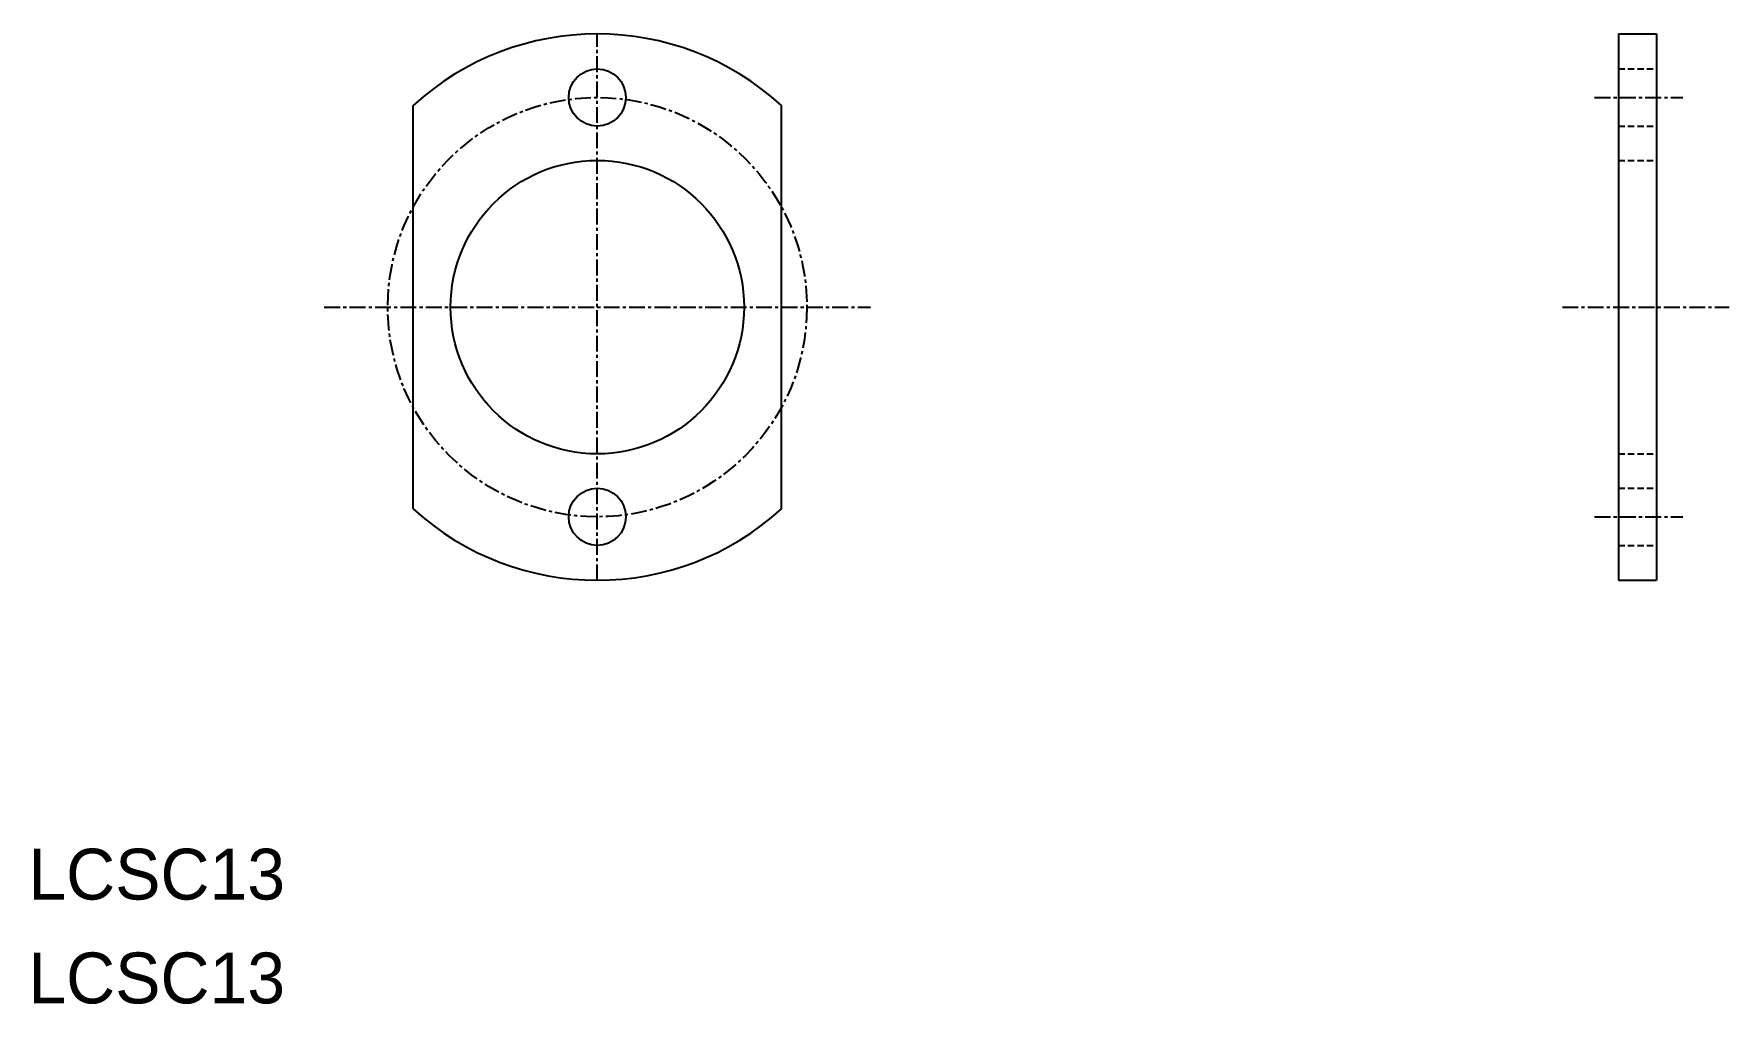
# Model space of a CAD drawing. Extents: x 90 to 224, y 17 to 94.
import ezdxf

# ---------------------------------------------------------------- set-up
doc = ezdxf.new("R2010")
doc.units = 0
doc.linetypes.add('CENTER', pattern=[2, 1.25, -0.25, 0.25, -0.25])
doc.linetypes.add('DASHED', pattern=[0.75, 0.5, -0.25])
doc.layers.get('0').update_dxf_attribs({"linetype": 'CONTINUOUS'})
doc.layers.add('CENTER', color=1, linetype='CENTER')

msp = doc.modelspace()

# ---------------------------------------------------------------- linework, layer by layer
at = {"color": 7, "linetype": 'CONTINUOUS'}
for p, q in [((214.96, 93.69), (217.96, 93.69)), ((214.96, 93.69), (214.96, 50.69)), ((217.96, 93.69), (217.96, 50.69)), ((120.07, 56.32), (120.07, 88.07)), ((149.07, 56.32), (149.07, 88.07)), ((214.96, 50.69), (217.96, 50.69))]:
    msp.add_line(p, q, dxfattribs=at)
at = {"color": 3, "linetype": 'DASHED'}
for p, q in [((214.96, 90.94), (217.96, 90.94)), ((214.96, 86.44), (217.96, 86.44)), ((214.96, 83.74), (217.96, 83.74)), ((214.96, 60.64), (217.96, 60.64)), ((214.96, 57.94), (217.96, 57.94)), ((214.96, 53.44), (217.96, 53.44))]:
    msp.add_line(p, q, dxfattribs=at)
at = {"color": 7, "linetype": 'CONTINUOUS'}
for centre, radius in [((134.57, 88.69), 2.25), ((134.57, 72.19), 11.55), ((134.57, 55.69), 2.25)]:
    msp.add_circle(centre, radius, dxfattribs=at)
for start, end in [(47.591, 132.409), (227.591, 312.409)]:
    msp.add_arc((134.57, 72.19), 21.5, start, end, dxfattribs=at)
at = {"layer": 'CENTER', "color": 1, "linetype": 'CENTER'}
for p, q in [((134.57, 50.69), (134.57, 93.69)), ((213.08, 88.69), (220.04, 88.69)), ((113.07, 72.19), (156.07, 72.19)), ((210.55, 72.19), (223.68, 72.19)), ((213.08, 55.69), (220.04, 55.69))]:
    msp.add_line(p, q, dxfattribs=at)
msp.add_circle((134.57, 72.19), 16.5, dxfattribs=at)

# ---------------------------------------------------------------- texts
at = {"color": 7, "linetype": 'CONTINUOUS'}
for p in [(89.77, 25.56), (89.77, 17.39)]:
    msp.add_text('LCSC13', height=4, dxfattribs=at).set_placement(p)

doc.saveas('drawing.dxf')
